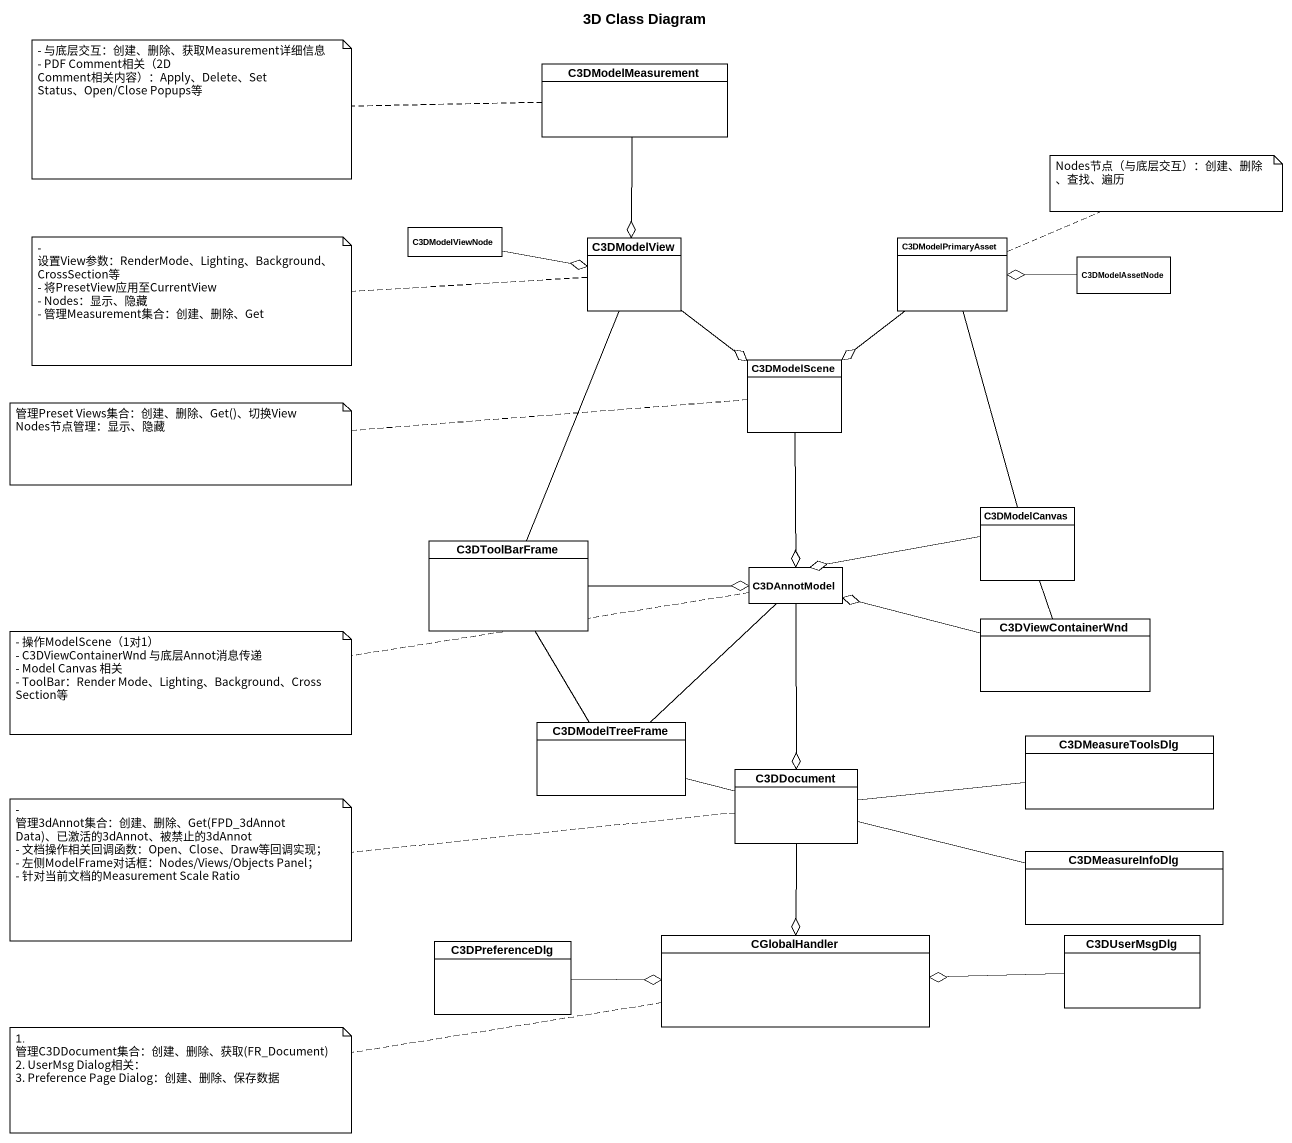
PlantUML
@startuml
title 3D Class Diagram
hide circle
hide empty members
class C3DModelMeasurement
class C3DModelViewNode
class C3DModelView
class C3DModelPrimaryAsset
class C3DModelAssetNode
class C3DModelScene
class C3DModelCanvas
class C3DToolBarFrame
class C3DAnnotModel
class C3DViewContainerWnd
class C3DModelTreeFrame
class C3DDocument
class C3DMeasureToolsDlg
class C3DMeasureInfoDlg
class C3DPreferenceDlg
class CGlobalHandler
class C3DUserMsgDlg
C3DModelMeasurement --o C3DModelView
C3DModelViewNode -right-o C3DModelView
C3DModelView --o C3DModelScene
C3DModelPrimaryAsset --o C3DModelScene
C3DModelPrimaryAsset -- C3DModelCanvas
C3DModelAssetNode -left-o C3DModelPrimaryAsset
C3DModelScene --o C3DAnnotModel
C3DModelCanvas -left-o C3DAnnotModel
C3DToolBarFrame -up- C3DModelView
C3DToolBarFrame -right-o C3DAnnotModel
C3DAnnotModel --o C3DDocument
C3DViewContainerWnd -up- C3DModelCanvas
C3DViewContainerWnd -left-o C3DAnnotModel
C3DModelTreeFrame -up- C3DToolBarFrame
C3DModelTreeFrame -up- C3DAnnotModel
C3DModelTreeFrame -right- C3DDocument
C3DDocument --o CGlobalHandler
C3DMeasureToolsDlg -left- C3DDocument
C3DMeasureInfoDlg -left- C3DDocument
C3DPreferenceDlg -right-o CGlobalHandler
C3DUserMsgDlg -left-o CGlobalHandler
note left of C3DModelMeasurement
  - 与底层交互：创建、删除、获取Measurement详细信息
  - PDF Comment相关（2D Comment相关内容）：Apply、Delete、SetStatus、Open/Close Popups等
end note
note right of C3DModelPrimaryAsset : Nodes节点（与底层交互）：创建、删除、查找、遍历
note left of C3DModelView
  - 设置View参数：RenderMode、Lighting、Background、CrossSection等
  - 将PresetView应用至CurrentView
  - Nodes：显示、隐藏
  - 管理Measurement集合：创建、删除、Get
end note
note left of C3DModelScene
  管理Preset Views集合：创建、删除、Get()、切换View
  Nodes节点管理：显示、隐藏
end note
note left of C3DAnnotModel
  - 操作ModelScene（1对1）
  - C3DViewContainerWnd 与底层Annot消息传递
  - Model Canvas 相关
  - ToolBar：Render Mode、Lighting、Background、Cross Section等
end note
note left of C3DDocument
  - 管理3dAnnot集合：创建、删除、Get(FPD_3dAnnotData)、已激活的3dAnnot、被禁止的3dAnnot
  - 文档操作相关回调函数：Open、Close、Draw等回调实现；
  - 左侧ModelFrame对话框：Nodes/Views/Objects Panel；
  - 针对当前文档的Measurement Scale Ratio
end note
note left of CGlobalHandler
  1. 管理C3DDocument集合：创建、删除、获取(FR_Document)
  2. UserMsg Dialog相关：
  3. Preference Page Dialog：创建、删除、保存数据
end note
@enduml
